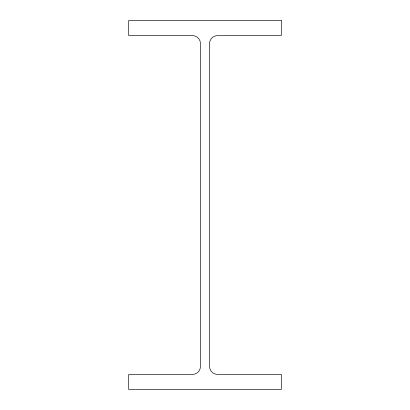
<?xml version="1.0" encoding="UTF-8"?>
<svg xmlns="http://www.w3.org/2000/svg" width="410" height="410" viewBox="0 0 410 410"><rect width="100%" height="100%" fill="white"/><g stroke="black" fill="none" stroke-linecap="round" stroke-linejoin="round"><path stroke-width="0.61" d="M281.311 20.5L128.689 20.5L128.689 35.583L192.433 35.583A8.041 8.041 0 0 1 200.475 43.624L200.475 366.376A8.041 8.041 0 0 1 192.433 374.417L128.689 374.417L128.689 389.5L281.311 389.5L281.311 374.417L217.566 374.417A8.041 8.041 0 0 1 209.525 366.376L209.525 43.624A8.041 8.041 0 0 1 217.566 35.583L281.311 35.583L281.311 20.5"/></g></svg>
